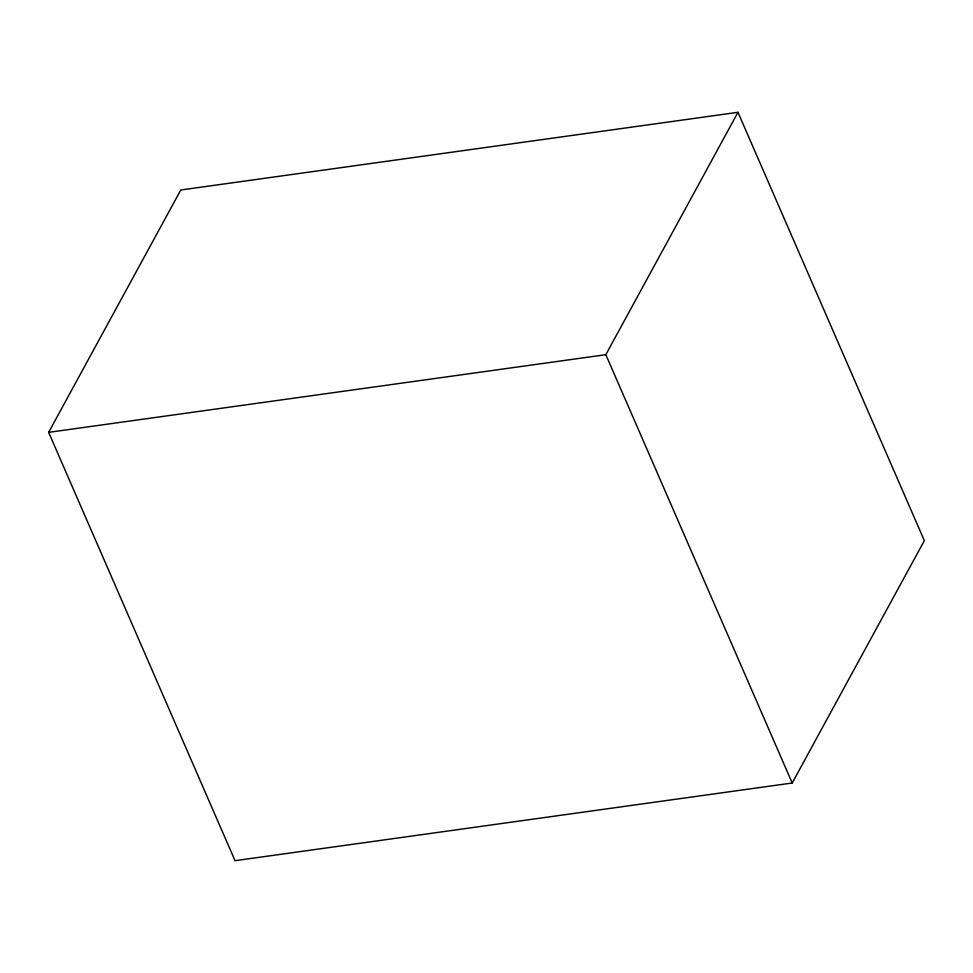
<?xml version="1.0" encoding="UTF-8"?>
<svg xmlns="http://www.w3.org/2000/svg" width="973" height="973" viewBox="0 0 973 973"><rect width="100%" height="100%" fill="white"/><g stroke="black" fill="none" stroke-linecap="round" stroke-linejoin="round"><path stroke-width="1.46" d="M48.65 432.353L180.796 189.99L737.972 112.309L924.35 540.647L792.204 783.01L235.028 860.691L48.65 432.353L605.826 354.683L737.972 112.309M605.826 354.683L792.204 783.01"/></g></svg>
